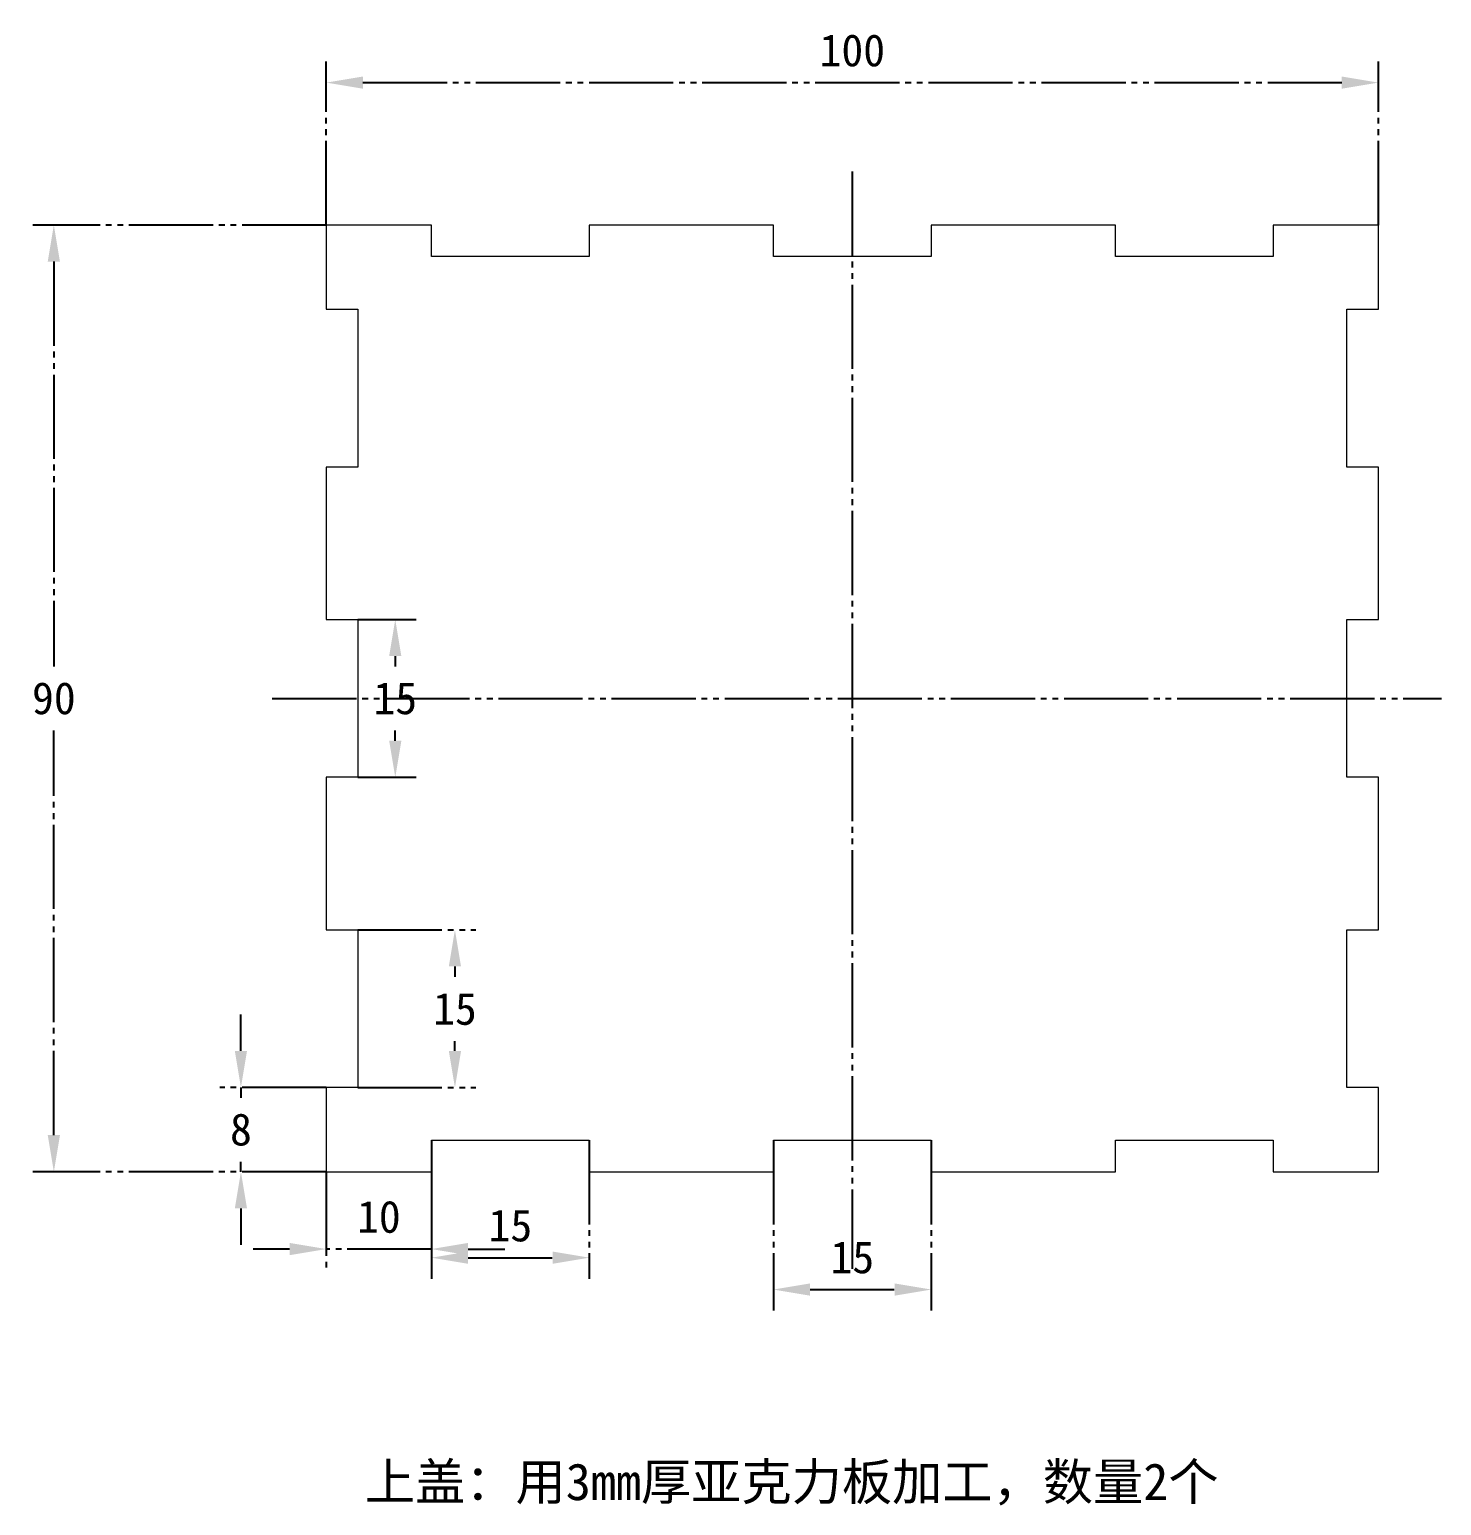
# Model space of a CAD drawing. Header units: millimetres. Extents: x 72 to 436, y 263 to 791.
# Drawn here: x 301.8 to 436, y 650.8 to 791.1 of the extents above; entities that cross this region are included whole.
import ezdxf

# ---------------------------------------------------------------- set-up
doc = ezdxf.new("R2010")
doc.units = ezdxf.units.MM
doc.header["$PDSIZE"] = -1
doc.linetypes.add('JIS_09_08', pattern=[10.75, 8, -0.55, 0.55, -0.55, 0.55, -0.55])
doc.dimstyles.new('ISO-25', dxfattribs={"dimtxt": 2.5, "dimasz": 2.5, "dimexe": 1.25, "dimexo": 0.625, "dimtad": 1, "dimtxsty": 'Standard', "dimcen": 2.5, "dimadec": 0, "dimazin": 0, "dimtfac": 1, "dimtmove": 0, "dimatfit": 3, "dimfxl": 1, "dimarcsym": 0})

# ---------------------------------------------------------------- blocks, each defined once
blk = doc.blocks.new('*D32')
at = {"color": 3, "linetype": 'JIS_09_08', "lineweight": -2, "transparency": 16777216}
for p, q in [((330, 772.51), (302.11, 772.51)), ((304.11, 769.03), (304.11, 730.55)), ((304.11, 685.99), (304.11, 724.46)), ((330, 682.51), (302.11, 682.51))]:
    blk.add_line(p, q, dxfattribs=at)
at = {"color": 3, "linetype": 'JIS_09_08', "transparency": 16777216}
for points in [[(303.53, 769.03), (304.69, 769.03), (304.11, 772.51)], [(303.53, 685.99), (304.69, 685.99), (304.11, 682.51)]]:
    blk.add_solid(points, dxfattribs=at)
at = {"layer": 'Defpoints', "color": 0, "linetype": 'JIS_09_08', "transparency": 16777216}
for p in [(330, 772.51), (304.11, 682.51), (330, 682.51)]:
    blk.add_point(p, dxfattribs=at)
at = {"color": 3, "linetype": 'JIS_09_08', "transparency": 16777216, "insert": (304.11, 727.51), "char_height": 3.05, "attachment_point": 5}
blk.add_mtext('90', dxfattribs=at)
blk = doc.blocks.new('*D33')
at = {"color": 3, "linetype": 'JIS_09_08', "lineweight": -2, "transparency": 16777216}
for p, q in [((330, 772.51), (330, 788.05)), ((430, 772.51), (430, 788.05)), ((333.48, 786.05), (426.52, 786.05))]:
    blk.add_line(p, q, dxfattribs=at)
at = {"color": 3, "linetype": 'JIS_09_08', "transparency": 16777216}
for points in [[(333.48, 786.63), (333.48, 785.47), (330, 786.05)], [(426.52, 786.63), (426.52, 785.47), (430, 786.05)]]:
    blk.add_solid(points, dxfattribs=at)
at = {"layer": 'Defpoints', "color": 0, "linetype": 'JIS_09_08', "transparency": 16777216}
for p in [(430, 786.05), (330, 772.51), (430, 772.51)]:
    blk.add_point(p, dxfattribs=at)
at = {"color": 3, "linetype": 'JIS_09_08', "transparency": 16777216, "insert": (380, 789.1), "char_height": 3.05, "attachment_point": 5}
blk.add_mtext('100', dxfattribs=at)
blk = doc.blocks.new('*D83')
at = {"color": 3, "linetype": 'JIS_09_08', "lineweight": -2, "transparency": 16777216}
for p, q in [((340, 685.51), (340, 672.34)), ((355, 685.51), (355, 672.34)), ((343.48, 674.34), (351.52, 674.34))]:
    blk.add_line(p, q, dxfattribs=at)
at = {"color": 3, "linetype": 'JIS_09_08', "transparency": 16777216}
for points in [[(343.48, 674.92), (343.48, 673.76), (340, 674.34)], [(351.52, 674.92), (351.52, 673.76), (355, 674.34)]]:
    blk.add_solid(points, dxfattribs=at)
at = {"layer": 'Defpoints', "color": 0, "linetype": 'JIS_09_08', "transparency": 16777216}
for p in [(340, 685.51), (355, 685.51), (355, 674.34)]:
    blk.add_point(p, dxfattribs=at)
at = {"color": 3, "linetype": 'JIS_09_08', "transparency": 16777216, "insert": (347.5, 677.39), "char_height": 3.05, "attachment_point": 5}
blk.add_mtext('15', dxfattribs=at)
blk = doc.blocks.new('*D84')
at = {"color": 3, "linetype": 'JIS_09_08', "lineweight": -2, "transparency": 16777216}
for p, q in [((372.5, 685.51), (372.5, 669.31)), ((387.5, 685.51), (387.5, 669.31)), ((375.98, 671.31), (384.02, 671.31))]:
    blk.add_line(p, q, dxfattribs=at)
at = {"color": 3, "linetype": 'JIS_09_08', "transparency": 16777216}
for points in [[(375.98, 671.89), (375.98, 670.73), (372.5, 671.31)], [(384.02, 671.89), (384.02, 670.73), (387.5, 671.31)]]:
    blk.add_solid(points, dxfattribs=at)
at = {"layer": 'Defpoints', "color": 0, "linetype": 'JIS_09_08', "transparency": 16777216}
for p in [(372.5, 685.51), (387.5, 685.51), (387.5, 671.31)]:
    blk.add_point(p, dxfattribs=at)
at = {"color": 3, "linetype": 'JIS_09_08', "transparency": 16777216, "insert": (380, 674.36), "char_height": 3.05, "attachment_point": 5}
blk.add_mtext('15', dxfattribs=at)
blk = doc.blocks.new('*D85')
at = {"color": 3, "linetype": 'JIS_09_08', "lineweight": -2, "transparency": 16777216}
for p, q in [((330, 682.51), (330, 673.16)), ((340, 682.51), (340, 673.16)), ((326.52, 675.16), (323.04, 675.16)), ((340, 675.16), (330, 675.16)), ((343.48, 675.16), (346.96, 675.16))]:
    blk.add_line(p, q, dxfattribs=at)
at = {"color": 3, "linetype": 'JIS_09_08', "transparency": 16777216}
for points in [[(326.52, 675.74), (326.52, 674.58), (330, 675.16)], [(343.48, 675.74), (343.48, 674.58), (340, 675.16)]]:
    blk.add_solid(points, dxfattribs=at)
at = {"layer": 'Defpoints', "color": 0, "linetype": 'JIS_09_08', "transparency": 16777216}
for p in [(330, 682.51), (340, 682.51), (330, 675.16)]:
    blk.add_point(p, dxfattribs=at)
at = {"color": 3, "linetype": 'JIS_09_08', "transparency": 16777216, "insert": (335, 678.21), "char_height": 3.05, "attachment_point": 5}
blk.add_mtext('10', dxfattribs=at)
blk = doc.blocks.new('*D86')
at = {"color": 3, "linetype": 'JIS_09_08', "lineweight": -2, "transparency": 16777216}
for p, q in [((333, 705.51), (344.23, 705.51)), ((342.23, 702.03), (342.23, 701.03)), ((342.23, 693.99), (342.23, 694.93)), ((333, 690.51), (344.23, 690.51))]:
    blk.add_line(p, q, dxfattribs=at)
at = {"color": 3, "linetype": 'JIS_09_08', "transparency": 16777216}
for points in [[(341.65, 702.03), (342.81, 702.03), (342.23, 705.51)], [(341.65, 693.99), (342.81, 693.99), (342.23, 690.51)]]:
    blk.add_solid(points, dxfattribs=at)
at = {"layer": 'Defpoints', "color": 0, "linetype": 'JIS_09_08', "transparency": 16777216}
for p in [(333, 705.51), (333, 690.51), (342.23, 690.51)]:
    blk.add_point(p, dxfattribs=at)
at = {"color": 3, "linetype": 'JIS_09_08', "transparency": 16777216, "insert": (342.23, 697.98), "char_height": 3.05, "attachment_point": 5}
blk.add_mtext('15', dxfattribs=at)
blk = doc.blocks.new('*D87')
at = {"color": 3, "linetype": 'JIS_09_08', "lineweight": -2, "transparency": 16777216}
for p, q in [((333, 735.01), (338.56, 735.01)), ((336.56, 731.53), (336.56, 730.55)), ((336.56, 723.49), (336.56, 724.46)), ((333, 720.01), (338.56, 720.01))]:
    blk.add_line(p, q, dxfattribs=at)
at = {"color": 3, "linetype": 'JIS_09_08', "transparency": 16777216}
for points in [[(335.98, 731.53), (337.14, 731.53), (336.56, 735.01)], [(335.98, 723.49), (337.14, 723.49), (336.56, 720.01)]]:
    blk.add_solid(points, dxfattribs=at)
at = {"layer": 'Defpoints', "color": 0, "linetype": 'JIS_09_08', "transparency": 16777216}
for p in [(333, 735.01), (336.56, 735.01), (333, 720.01)]:
    blk.add_point(p, dxfattribs=at)
at = {"color": 3, "linetype": 'JIS_09_08', "transparency": 16777216, "insert": (336.56, 727.51), "char_height": 3.05, "attachment_point": 5}
blk.add_mtext('15', dxfattribs=at)
blk = doc.blocks.new('*D88')
at = {"color": 3, "linetype": 'JIS_09_08', "lineweight": -2, "transparency": 16777216}
for p, q in [((321.89, 693.99), (321.89, 697.47)), ((330, 690.51), (319.89, 690.51)), ((321.89, 690.51), (321.89, 689.55)), ((321.89, 682.51), (321.89, 683.46)), ((330, 682.51), (319.89, 682.51)), ((321.89, 679.03), (321.89, 675.55))]:
    blk.add_line(p, q, dxfattribs=at)
at = {"color": 3, "linetype": 'JIS_09_08', "transparency": 16777216}
for points in [[(321.31, 693.99), (322.47, 693.99), (321.89, 690.51)], [(321.31, 679.03), (322.47, 679.03), (321.89, 682.51)]]:
    blk.add_solid(points, dxfattribs=at)
at = {"layer": 'Defpoints', "color": 0, "linetype": 'JIS_09_08', "transparency": 16777216}
for p in [(330, 690.51), (321.89, 682.51), (330, 682.51)]:
    blk.add_point(p, dxfattribs=at)
at = {"color": 3, "linetype": 'JIS_09_08', "transparency": 16777216, "insert": (321.89, 686.51), "char_height": 3.05, "attachment_point": 5}
blk.add_mtext('8', dxfattribs=at)

msp = doc.modelspace()

# ---------------------------------------------------------------- linework, layer by layer
at = {"color": 1, "linetype": 'JIS_09_08'}
for p, q in [((380, 777.587), (380, 673.282)), ((324.869, 727.506), (435.996, 727.506))]:
    msp.add_line(p, q, dxfattribs=at)
at = {"color": 7, "linetype": 'Continuous', "lineweight": 15}
for p, q in [((330, 772.506), (330, 764.506)), ((340, 772.506), (330, 772.506)), ((340, 769.506), (340, 772.506)), ((355, 772.506), (355, 769.506)), ((372.5, 772.506), (355, 772.506)), ((372.5, 769.506), (372.5, 772.506)), ((387.5, 772.506), (387.5, 769.506)), ((405, 772.506), (387.5, 772.506)), ((405, 769.506), (405, 772.506)), ((420, 772.506), (420, 769.506)), ((430, 772.506), (420, 772.506)), ((430, 764.506), (430, 772.506)), ((355, 769.506), (340, 769.506)), ((387.5, 769.506), (372.5, 769.506)), ((420, 769.506), (405, 769.506)), ((330, 764.506), (333, 764.506)), ((333, 764.506), (333, 749.506)), ((427, 764.506), (430, 764.506)), ((427, 749.506), (427, 764.506)), ((330, 749.506), (330, 735.006)), ((333, 749.506), (330, 749.506)), ((430, 749.506), (427, 749.506)), ((430, 735.006), (430, 749.506)), ((330, 735.006), (333, 735.006)), ((333, 735.006), (333, 720.006)), ((427, 735.006), (430, 735.006)), ((427, 720.006), (427, 735.006)), ((330, 720.006), (330, 705.506)), ((333, 720.006), (330, 720.006)), ((430, 720.006), (427, 720.006)), ((430, 705.506), (430, 720.006)), ((330, 705.506), (333, 705.506)), ((333, 705.506), (333, 690.506)), ((427, 705.506), (430, 705.506)), ((427, 690.506), (427, 705.506)), ((330, 690.506), (330, 682.506)), ((333, 690.506), (330, 690.506)), ((430, 690.506), (427, 690.506)), ((430, 682.506), (430, 690.506)), ((340, 685.506), (355, 685.506)), ((340, 682.506), (340, 685.506)), ((355, 685.506), (355, 682.506)), ((372.5, 685.506), (387.5, 685.506)), ((372.5, 682.506), (372.5, 685.506)), ((387.5, 685.506), (387.5, 682.506)), ((405, 685.506), (420, 685.506)), ((405, 682.506), (405, 685.506)), ((420, 685.506), (420, 682.506)), ((330, 682.506), (340, 682.506)), ((355, 682.506), (372.5, 682.506)), ((387.5, 682.506), (405, 682.506)), ((420, 682.506), (430, 682.506))]:
    msp.add_line(p, q, dxfattribs=at)

# ---------------------------------------------------------------- texts
at = {"color": 1, "linetype": 'JIS_09_08', "insert": (333.671, 654.794), "char_height": 3.5, "attachment_point": 1}
msp.add_mtext_dynamic_manual_height_columns('{\\fSimSun|b0|i0|c134|p2;\\C40;\\c3266552;上盖：用3mm厚亚克力板加工，数量2个}', width=90.03219, gutter_width=17.5, heights=[3.5], dxfattribs=at)

# ---------------------------------------------------------------- dimensions: what is measured, and where the dimension line sits
at = {"linetype": 'JIS_09_08'}
dim = msp.add_linear_dim(base=(430, 786.047), p1=(330, 772.506), p2=(430, 772.506), dimstyle='ISO-25', override={"dimtxt": 3.05, "dimasz": 3.48, "dimexe": 2, "dimexo": 0, "dimgap": 1.524, "dimtih": 1, "dimtoh": 1, "dimclrd": 3, "dimclre": 3, "dimclrt": 3, "dimadec": 2, "dimtzin": 0}, dxfattribs=at)
dim.commit()
dim.dimension.update_dxf_attribs({"geometry": '*D33', "text_midpoint": (380, 789.096)})
dim = msp.add_linear_dim(base=(304.107, 682.506), p1=(330, 772.506), p2=(330, 682.506), angle=90, dimstyle='ISO-25', override={"dimtxt": 3.05, "dimasz": 3.48, "dimexe": 2, "dimexo": 0, "dimgap": 1.524, "dimtih": 1, "dimtoh": 1, "dimclrd": 3, "dimclre": 3, "dimclrt": 3, "dimadec": 2, "dimtzin": 0}, dxfattribs=at)
dim.commit()
dim.dimension.update_dxf_attribs({"geometry": '*D32', "text_midpoint": (304.107, 727.506)})
at = {"color": 1, "linetype": 'JIS_09_08'}
for base, p1, p2, angle, picture, middle in [((336.557, 735.006), (333, 720.006), (333, 735.006), 90, '*D87', (336.557, 727.506)), ((342.228, 690.506), (333, 705.506), (333, 690.506), 270, '*D86', (342.228, 697.977))]:
    dim = msp.add_linear_dim(base=base, p1=p1, p2=p2, angle=angle, dimstyle='ISO-25', override={"dimtxt": 3.05, "dimasz": 3.48, "dimexe": 2, "dimexo": 0, "dimgap": 1.524, "dimtih": 1, "dimtoh": 1, "dimclrd": 3, "dimclre": 3, "dimclrt": 3, "dimadec": 2, "dimtzin": 0}, dxfattribs=at)
    dim.commit()
    dim.dimension.update_dxf_attribs({"geometry": picture, "text_midpoint": middle, "dimtype": 161})
for p1, p2, distance, picture, middle in [((330, 690.506), (330, 682.506), -8.114, '*D88', (321.886, 686.506)), ((340, 685.506), (355, 685.506), -11.167, '*D83', (347.5, 677.387)), ((372.5, 685.506), (387.5, 685.506), -14.191, '*D84', (380, 674.364)), ((340, 682.506), (330, 682.506), 7.343, '*D85', (335, 678.212))]:
    dim = msp.add_aligned_dim(p1=p1, p2=p2, distance=distance, dimstyle='ISO-25', override={"dimtxt": 3.05, "dimasz": 3.48, "dimexe": 2, "dimexo": 0, "dimgap": 1.524, "dimtih": 1, "dimtoh": 1, "dimclrd": 3, "dimclre": 3, "dimclrt": 3, "dimadec": 2, "dimtzin": 0}, dxfattribs=at)
    dim.commit()
    dim.dimension.update_dxf_attribs({"geometry": picture, "text_midpoint": middle})

doc.saveas('drawing.dxf')
